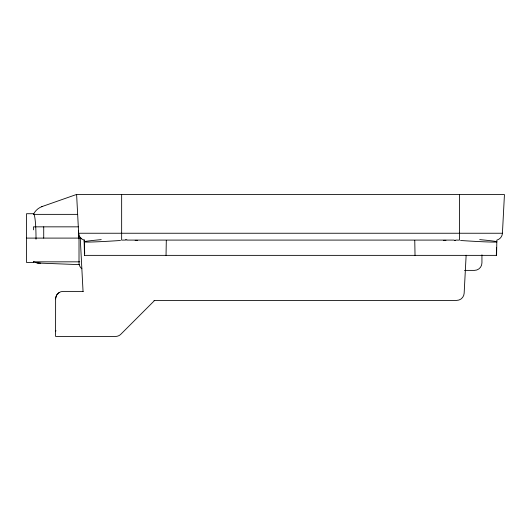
<?xml version="1.0" encoding="UTF-8"?>
<svg xmlns="http://www.w3.org/2000/svg" width="531" height="531" viewBox="0 0 531 531"><rect width="100%" height="100%" fill="white"/><g stroke="black" fill="none" stroke-linecap="round" stroke-linejoin="round"><path stroke-width="0.8" d="M154.674 300.4L120.849 334.231A7.507 7.507 0 0 1 115.539 336.428L55.596 336.428L55.622 298.289L56.724 294.944L59.353 292.402M166.037 255.365L166.303 240.357M496.591 255.365L496.843 240.105A7.507 7.507 0 0 0 502.426 233.242L504.45 194.572L76.238 194.572L41.77 206.665M496.332 255.365L496.538 247.353M466.138 255.245L464.147 293.291A7.507 7.507 0 0 1 456.653 300.4L154.003 300.4M55.602 331.171L55.994 330.78M454.297 240.085L126.77 240.085M77.652 214.365L33.453 214.365L33.453 213.734L26.55 213.708L26.55 262.48L33.453 262.5M78.303 226.843L33.453 226.843L33.453 229.85M502.426 233.242L78.641 233.242A7.507 7.507 0 0 0 84.296 240.125L84.681 240.211M26.55 238.1L80.778 238.1A7.48 7.447 0 0 0 81.422 238.684M125.402 240.078L121.652 240.125L121.652 194.572M455.664 240.078L459.415 240.125L459.415 194.572M135.133 240.357L137.469 240.357M443.597 240.357L445.934 240.357M84.402 255.365L496.658 255.365M79.756 261.836L33.453 261.836L33.453 262.473L33.453 261.836A19.395 19.395 0 0 0 33.977 262.015L37.21 262.799M464.479 270.379L474.429 270.379A7.507 7.507 0 0 0 481.936 262.872L481.936 254.834M83.294 291.393L63.103 291.393A7.507 7.507 0 0 0 55.596 298.9M36.792 263.004L79.351 264.637M40.529 263.144L38.126 262.938M38.126 262.938L37.21 262.805M84.137 240.092L84.475 255.365M83.042 291.393L80.214 237.463A10.142 7.168 87 0 0 81.535 238.824M76.617 194.572L79.013 240.357L79.013 262.872A7.507 7.507 0 0 0 81.84 268.739M84.349 240.138L84.688 253.765M414.764 240.357L415.03 255.365M78.488 230.374L78.488 238.1M43.721 226.843L43.721 238.1M42.215 206.519A15.253 15.253 0 0 0 33.446 214.365L33.453 213.734A24.32 2.555 90 0 1 36.008 239.255M120.504 240.49A41.285 1.221 -4 0 1 85.518 242.036A41.285 1.221 -4 0 1 101.235 239.634M479.712 239.627A41.279 1.228 4 0 1 495.562 242.05A41.279 1.228 4 0 1 460.556 240.49M125.402 239.746A38.863 10.806 0 0 1 126.809 239.753M454.344 240.417A38.863 10.149 0 0 1 455.664 240.41"/></g></svg>
